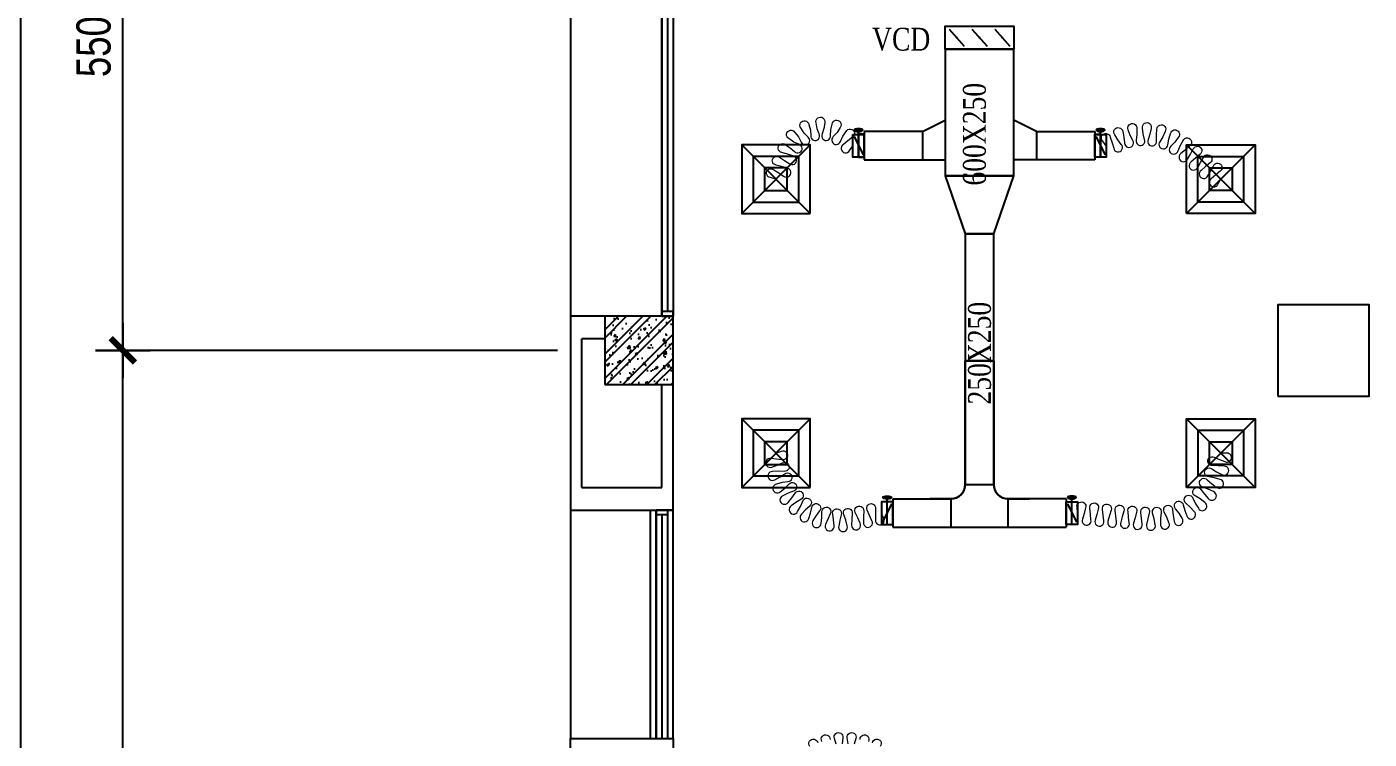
# Model space of a CAD drawing. Header units: metres. Extents: x 352651 to 1421851, y -87441 to -24441.
# Drawn here: x 540112 to 551877, y -67981 to -61741 of the extents above; entities that cross this region are included whole.
import ezdxf

# ---------------------------------------------------------------- set-up
doc = ezdxf.new("R2010")
doc.units = ezdxf.units.M
doc.header["$LTSCALE"] = 300
doc.header["$MEASUREMENT"] = 0
doc.header["$PDMODE"] = 2
doc.layers.get('0').update_dxf_attribs({"linetype": 'CONTINUOUS'})
doc.layers.get('Defpoints').update_dxf_attribs({"linetype": 'CONTINUOUS'})
for name, color, linetype in [('CUA', 8, 'CONTINUOUS'), ('CUAGIO', 2, 'CONTINUOUS'), ('DIM', 1, 'CONTINUOUS'), ('NOITHAT', 145, 'CONTINUOUS'), ('THAY', 9, 'CONTINUOUS'), ('TUONG', 7, 'CONTINUOUS'), ('vach', 6, 'CONTINUOUS')]:
    doc.layers.add(name, color=color, linetype=linetype)
doc.layers.add('noi mem', color=5, linetype='BATTING', lineweight=0)
doc.styles.add('CHUKICHTHUOC', font='vnshx.shx', dxfattribs={"width": 0.8, "height": 300, "bigfont": '@extfont2.shx'})
doc.styles.add('PHU', font='vntimeh.shx', dxfattribs={"width": 0.8})
doc.linetypes.add('BATTING', pattern='A,0.0001,-0.1,[134,ltypeshp.shx,S=0.1,R=0,X=-0.1,Y=0],-0.2,[134,ltypeshp.shx,S=0.1,R=180,X=0.1,Y=0],-0.1', length=0.4001)
doc.dimstyles.new('150', dxfattribs={"dimscale": 150, "dimtxt": 2, "dimasz": 0.1, "dimexe": 1, "dimexo": 0, "dimgap": 0.7, "dimtad": 1, "dimdec": 0, "dimzin": 0, "dimdsep": 46, "dimtxsty": 'CHUKICHTHUOC', "dimblk": 'ARR', "dimcen": 0, "dimdle": 1, "dimclrd": 3, "dimclre": 3, "dimclrt": 3, "dimadec": 0, "dimazin": 0, "dimtfac": 1, "dimtdec": 0, "dimtix": 1, "dimtmove": 2, "dimatfit": 3, "dimldrblk": 'ARR', "dimfxl": 1, "dimtolj": 1, "dimtzin": 0, "dimarcsym": 0})

# ---------------------------------------------------------------- blocks, each defined once
blk = doc.blocks.new('ARR')
at = {"color": 1}
for p, q in [((0, -16), (0, 16)), ((-16, 0), (16, 0))]:
    blk.add_line(p, q, dxfattribs=at)
at = {"color": 3, "const_width": 3.6}
blk.add_lwpolyline([(-7.07, -7.07), (7.07, 7.07)], dxfattribs=at)
blk = doc.blocks.new('*D71')
at = {"layer": 'Defpoints', "color": 0, "ltscale": 1.5, "transparency": 16777216}
for p in [(540953, -64575), (544764, -64575), (544764, -72575)]:
    blk.add_point(p, dxfattribs=at)
at = {"layer": 'DIM', "color": 3, "lineweight": -2, "ltscale": 1.5, "transparency": 16777216}
for p, q in [((544764, -64575), (540803, -64575)), ((540953, -72560), (540953, -64590)), ((544764, -72575), (540803, -72575))]:
    blk.add_line(p, q, dxfattribs=at)
at = {"layer": 'DIM', "color": 3, "lineweight": -2, "ltscale": 1.5, "transparency": 16777216, "xscale": 15, "yscale": 15, "zscale": 15}
for p, rotation in [((540953, -64575), 90), ((540953, -72575), 270)]:
    blk.add_blockref('ARR', p, dxfattribs=dict(at, rotation=rotation))
at = {"layer": 'DIM', "color": 3, "ltscale": 1.5, "transparency": 16777216, "insert": (540698, -68575), "char_height": 300, "attachment_point": 5, "rotation": 90, "style": 'CHUKICHTHUOC'}
blk.add_mtext('\\A1;8000', dxfattribs=at)
blk = doc.blocks.new('*D73')
at = {"layer": 'Defpoints', "color": 0, "ltscale": 1.5, "transparency": 16777216}
for p in [(540060, -34575), (544764, -34575), (544764, -75575)]:
    blk.add_point(p, dxfattribs=at)
at = {"layer": 'DIM', "color": 3, "lineweight": -2, "ltscale": 1.5, "transparency": 16777216}
for p, q in [((544764, -34575), (539910, -34575)), ((540060, -75560), (540060, -34590)), ((544764, -75575), (539910, -75575))]:
    blk.add_line(p, q, dxfattribs=at)
at = {"layer": 'DIM', "color": 3, "lineweight": -2, "ltscale": 1.5, "transparency": 16777216, "xscale": 15, "yscale": 15, "zscale": 15}
for p, rotation in [((540060, -34575), 90), ((540060, -75575), 270)]:
    blk.add_blockref('ARR', p, dxfattribs=dict(at, rotation=rotation))
at = {"layer": 'DIM', "color": 3, "ltscale": 1.5, "transparency": 16777216, "insert": (539623, -55382), "char_height": 300, "attachment_point": 5, "rotation": 90, "style": 'CHUKICHTHUOC'}
blk.add_mtext('\\A1;41000', dxfattribs=at)
blk = doc.blocks.new('*D88')
at = {"layer": 'Defpoints', "color": 0, "ltscale": 1.5, "transparency": 16777216}
for p in [(540953, -59075), (544764, -59075), (544764, -64575)]:
    blk.add_point(p, dxfattribs=at)
at = {"layer": 'DIM', "color": 3, "lineweight": -2, "ltscale": 1.5, "transparency": 16777216}
for p, q in [((544764, -59075), (540803, -59075)), ((540953, -64560), (540953, -59090)), ((544764, -64575), (540803, -64575))]:
    blk.add_line(p, q, dxfattribs=at)
at = {"layer": 'DIM', "color": 3, "lineweight": -2, "ltscale": 1.5, "transparency": 16777216, "xscale": 15, "yscale": 15, "zscale": 15}
for p, rotation in [((540953, -59075), 90), ((540953, -64575), 270)]:
    blk.add_blockref('ARR', p, dxfattribs=dict(at, rotation=rotation))
at = {"layer": 'DIM', "color": 3, "ltscale": 1.5, "transparency": 16777216, "insert": (540698, -61825), "char_height": 300, "attachment_point": 5, "rotation": 90, "style": 'CHUKICHTHUOC'}
blk.add_mtext('\\A1;5500', dxfattribs=at)
blk = doc.blocks.new('cot1')
at = {"layer": 'vach'}
blk.add_lwpolyline([(-400, -400), (400, -400), (400, 400), (-400, 400)], close=True, dxfattribs=at)
blk = doc.blocks.new('SAD')
at = {"layer": 'CUAGIO', "color": 8}
for p, q in [((-300, -300), (300, 300)), ((300, -300), (-300, 300))]:
    blk.add_line(p, q, dxfattribs=at)
at = {"layer": 'CUAGIO'}
blk.add_lwpolyline([(300, -300), (300, 300), (-300, 300), (-300, -300)], close=True, dxfattribs=at)
at = {"layer": 'CUAGIO', "color": 8}
for points in [[(200, -200), (200, 200), (-200, 200), (-200, -200)], [(100, -100), (100, 100), (-100, 100), (-100, -100)]]:
    blk.add_lwpolyline(points, close=True, dxfattribs=at)
blk = doc.blocks.new('1-van gio D200')
at = {"layer": 'CUAGIO'}
h = blk.add_hatch(dxfattribs=at)
h.set_pattern_fill('ANSI31', color=256, scale=100, style=0)
edge = h.paths.add_edge_path()
edge.add_ellipse((486127, -58494), major_axis=(-38.1, 0), ratio=0.310482, start_angle=0, end_angle=360, ccw=False)
for p, q in [((486167, -58437), (486087, -58277)), ((486127, -58257), (486127, -58494))]:
    blk.add_line(p, q, dxfattribs=at)
at = {"layer": 'CUAGIO', "const_width": 3}
for points in [[(486127, -58457), (486177, -58457), (486177, -58257), (486077, -58257), (486077, -58457), (486127, -58457)], [(486167, -58437), (486087, -58277)], [(486127, -58257), (486127, -58494)]]:
    blk.add_lwpolyline(points, dxfattribs=at)
at = {"layer": 'CUAGIO'}
blk.add_lwpolyline([(486177, -58457), (486077, -58457), (486077, -58257), (486177, -58257)], close=True, dxfattribs=at)
at = {"layer": 'CUAGIO', "const_width": 5.35}
blk.add_lwpolyline([(486131, -58357, -1), (486123, -58357, -1)], format="xyb", close=True, dxfattribs=at)
at = {"layer": 'CUAGIO', "extrusion": (0, 0, -1)}
blk.add_ellipse((486127, -58494), major_axis=(-38.1, 0), ratio=0.310482, start_param=-1.570796, end_param=4.712389, dxfattribs=at)

msp = doc.modelspace()

# ---------------------------------------------------------------- hatches: boundary and pattern name
at = {"layer": 'NOITHAT', "linetype": 'Continuous'}
h = msp.add_hatch(dxfattribs=at)
h.set_pattern_fill('ANSI32,_O', color=256, scale=400)
h.set_pattern_definition([(45, (175579.86, -377566.49), (-106.066017, 106.066017), []), (45, (175650.57, -377566.49), (-106.066017, 106.066017), [])])
h.paths.add_polyline_path([(545477.2, -64675.5), (545477.2, -64275.5), (545177.2, -64275.5), (545177.2, -64675.5)])
h.paths.add_polyline_path([(545777.2, -64675.5), (545777.2, -64275.5), (545477.2, -64275.5), (545477.2, -64675.5)])
h.paths.add_polyline_path([(545477.2, -64675.5), (545477.2, -64875.5), (545777.2, -64875.5), (545777.2, -64675.5)])
h.paths.add_polyline_path([(545477.2, -64875.5), (545477.2, -64675.5), (545177.2, -64675.5), (545177.2, -64875.5)])
h = msp.add_hatch(dxfattribs=at)
h.set_pattern_fill('AR-CONC,_O', color=256, scale=30)
h.set_pattern_definition([(50, (175579.86, -377566.49), (215.178055, -18.82564), [22.5, -247.5]), (355, (175579.86, -377566.49), (-41.6254, 225.65764), [18, -198]), (100.4514, (175597.79, -377568.05), (173.552815, 206.83186), [19.12206, -210.34263]), (46.1842, (175579.86, -377506.49), (320.17231, -49.6557), [33.75, -371.25]), (96.6356, (175606.54, -377510.62), (280.39881, 292.23536), [28.68309, -315.5139]), (351.1842, (175579.86, -377506.5), (280.39858, 292.23558), [27, -297]), (21, (175609.86, -377521.49), (179.072116, -120.78567), [22.5, -247.5]), (326, (175609.86, -377521.49), (72.9946, 217.54501), [18, -198]), (71.4514, (175624.78, -377531.55), (252.06679, 96.75915), [19.12206, -210.34263]), (37.5, (175579.86, -377566.486), (3.647957, 99.868156), [0, -195.6, 0, -201, 0, -198.75]), (7.5, (175579.86, -377566.49), (78.920861, 118.323514), [0, -114.6, 0, -191.1, 0, -75.75]), (327.5, (175512.96, -377566.486), (160.146731, -6.766462), [0, -75, 0, -234, 0, -310.5]), (317.5, (175482.96, -377566.49), (174.95585, 30.031495), [0, -97.5, 0, -155.4, 0, -220.5])])
h.paths.add_polyline_path([(545477.2, -64675.5), (545477.2, -64275.5), (545177.2, -64275.5), (545177.2, -64675.5)])
h.paths.add_polyline_path([(545777.2, -64675.5), (545777.2, -64275.5), (545477.2, -64275.5), (545477.2, -64675.5)])
h.paths.add_polyline_path([(545477.2, -64675.5), (545477.2, -64875.5), (545777.2, -64875.5), (545777.2, -64675.5)])
h.paths.add_polyline_path([(545477.2, -64875.5), (545477.2, -64675.5), (545177.2, -64675.5), (545177.2, -64875.5)])

# ---------------------------------------------------------------- linework, layer by layer
at = {"layer": 'CUA', "linetype": 'Continuous'}
for p, q in [((545677.2, -64275.5), (545677.2, -60275.5)), ((545677.2, -60275.5), (545677.2, -64275.5)), ((545727.2, -60315.5), (545727.2, -64235.5)), ((545777.2, -60275.5), (545777.2, -64275.5)), ((545627.2, -67975.5), (545627.2, -65975.5)), ((545627.2, -65975.5), (545627.2, -67975.5)), ((545727.2, -65975.5), (545727.2, -67975.5)), ((545677.2, -66015.5), (545677.2, -67975.5))]:
    msp.add_line(p, q, dxfattribs=at)
for points in [[(545777.2, -64275.5), (545777.2, -64235.5), (545677.2, -64235.5), (545677.2, -64275.5)], [(545727.2, -65975.5), (545727.2, -66015.5), (545627.2, -66015.5), (545627.2, -65975.5)]]:
    msp.add_lwpolyline(points, close=True, dxfattribs=at)
at = {"layer": 'CUAGIO'}
for p, q in [((548195, -61761.2), (548328.8, -61909.8)), ((548395, -61761.2), (548528.8, -61909.8)), ((548595, -61761.2), (548728.8, -61909.8)), ((548161.9, -61935.5), (548761.9, -61935.5)), ((547961.9, -62657.4), (548161.9, -62557.4)), ((548961.9, -62657.4), (548761.9, -62557.4)), ((547961.9, -62657.4), (547451.9, -62657.4)), ((547451.9, -62657.4), (547451.9, -62907.4)), ((547961.9, -62657.4), (547961.9, -62907.4)), ((548961.9, -62657.4), (549471.9, -62657.4)), ((548961.9, -62657.4), (548961.9, -62907.4)), ((549471.9, -62657.4), (549471.9, -62907.4)), ((547451.9, -62907.4), (548161.9, -62907.4)), ((549471.9, -62907.4), (548761.9, -62907.4)), ((548336.9, -65750.5), (548586.9, -65750.5)), ((547701.9, -65875.5), (547701.9, -66125.5)), ((548211.9, -65875.5), (548211.9, -66125.5)), ((548711.9, -66125.5), (548711.9, -65875.5)), ((549221.9, -65875.5), (549221.9, -66125.5))]:
    msp.add_line(p, q, dxfattribs=at)
at = {"layer": 'CUAGIO', "color": 2}
msp.add_line((548761.9, -61935.5), (548161.9, -61935.5), dxfattribs=at)
at = {"layer": 'CUAGIO', "ltscale": 1.5}
msp.add_line((547701.9, -66125.5), (549221.9, -66125.5), dxfattribs=at)
at = {"layer": 'CUAGIO'}
for points in [[(548761.9, -61935.5), (548161.9, -61935.5), (548161.9, -61735.5), (548761.9, -61735.5)], [(547451.9, -62682.4), (547401.9, -62682.4), (547401.9, -62882.4), (547451.9, -62882.4)], [(549471.9, -62682.4), (549521.9, -62682.4), (549521.9, -62882.4), (549471.9, -62882.4)], [(548761.9, -63045.5), (548161.9, -63045.5), (548336.9, -63555.5), (548586.9, -63555.5)], [(548336.9, -63555.5), (548336.9, -64665.5), (548586.9, -64665.5), (548586.9, -63555.5)]]:
    msp.add_lwpolyline(points, close=True, dxfattribs=at)
at = {"layer": 'CUAGIO', "const_width": 10}
for points in [[(548266.9, -61835.5, 1), (548256.9, -61835.5, 1)], [(548466.9, -61835.5, 1), (548456.9, -61835.5, 1)], [(548666.9, -61835.5, 1), (548656.9, -61835.5, 1)]]:
    msp.add_lwpolyline(points, format="xyb", close=True, dxfattribs=at)
at = {"layer": 'CUAGIO', "color": 2}
msp.add_lwpolyline([(548161.9, -63045.5), (548761.9, -63045.5), (548761.9, -61935.5), (548161.9, -61935.5)], close=True, dxfattribs=at)
at = {"layer": 'CUAGIO'}
for points in [[(547701.9, -65875.5), (548211.9, -65875.5, 0.4142136), (548336.9, -65750.5), (548336.9, -64665.5), (548586.9, -64665.5), (548586.9, -65750.5, 0.4142136), (548711.9, -65875.5), (548896.9, -65875.5)], [(549221.9, -65875.5), (548711.9, -65875.5, -0.4142136), (548586.9, -65750.5), (548586.9, -64665.5), (548336.9, -64665.5), (548336.9, -65750.5, -0.4142136), (548211.9, -65875.5), (548026.9, -65875.5)]]:
    msp.add_lwpolyline(points, format="xyb", dxfattribs=at)
at = {"layer": 'noi mem', "linetype": 'ByBlock', "ltscale": 1.5}
for points in [[(546677.2, -63075.5), (546628.7, -63061.4, -1.3333333), (546659.9, -62993.2), (546702.3, -63020.6), (546744.7, -63048.1, 1.3333333), (546775.9, -62979.9), (546727.4, -62965.8), (546678.9, -62951.7, -1.3333333), (546710, -62883.5), (546752.5, -62910.9), (546794.9, -62938.4, 1.3333333), (546826.1, -62870.2), (546777.5, -62856.1), (546729, -62841.9, -1.3333333), (546760.3, -62773.7), (546802.7, -62801.3), (546840.1, -62833, 1.3333333), (546879.4, -62769.1), (546834.3, -62750), (546791.6, -62720.2, -1.3333333), (546842.9, -62665.4), (546875.4, -62706), (546897.5, -62749.9, 1.3333333), (546958.6, -62706.4), (546924.5, -62671.2), (546896.9, -62627.1, -1.3333333), (546965.5, -62596.7), (546979.6, -62646.8), (546982.7, -62695.8, 1.3333333), (547056, -62679.7), (547038.4, -62633.9), (547030.2, -62582.5, -1.3333333), (547105.2, -62581.4), (547098.6, -62633), (547082.4, -62679.3, 1.3333333), (547156.1, -62693.1), (547157.8, -62644.1), (547170.3, -62593.6, -1.3333333), (547239.8, -62621.9), (547213.5, -62666.8), (547180.5, -62703.1, 1.3333333), (547243, -62744.6), (547263.7, -62700.1), (547292.4, -62658.1, -1.3333333), (547347.5, -62708.9), (547308, -62741), (547268.4, -62772.3, 1.3333333), (547322.9, -62823.8), (547351.9, -62782.4)], [(549571.9, -62782.4), (549541.6, -62741.7, -1.3333333), (549608.5, -62707.8), (549623.3, -62756.4), (549637.9, -62804.9, 1.3333333), (549704.9, -62771.3), (549674.8, -62730.6), (549647.6, -62686.9, -1.3333333), (549717.1, -62658.6), (549728.1, -62708.9), (549733.3, -62758.6, 1.3333333), (549805.4, -62737.9), (549783.5, -62693), (549766.2, -62644.5, -1.3333333), (549840, -62631.6), (549840.2, -62683.1), (549834.7, -62732.8, 1.3333333), (549909.5, -62727.9), (549897.6, -62679.4), (549891, -62628.3, -1.3333333), (549965.9, -62631.4), (549955.1, -62681.7), (549939.3, -62729.1, 1.3333333), (550013.4, -62740.2), (550012.1, -62690.2), (550016.5, -62638.9, -1.3333333), (550089, -62657.8), (550067.8, -62704.8), (550042.2, -62747.7, 1.3333333), (550112.4, -62774.3), (550121.6, -62725.1), (550136.8, -62675.9, -1.3333333), (550203.7, -62709.8), (550173, -62751.2), (550138.9, -62787.7, 1.3333333), (550201.8, -62828.5), (550221.3, -62782.5), (550246, -62737.6, -1.3333333), (550304.6, -62784.4), (550266.3, -62818.4), (550227.7, -62851.4, 1.3333333), (550285.5, -62899.2), (550310.7, -62855.1), (550335.9, -62811.1, -1.3333333), (550393.6, -62858.9), (550355, -62891.9), (550316.5, -62924.8, 1.3333333), (550374.2, -62972.7), (550399.4, -62928.6), (550424.6, -62884.5, -1.3333333), (550482.4, -62932.4), (550443.8, -62965.3), (550405.2, -62998.3, 1.3333333), (550463, -63046.1), (550488.2, -63002), (550513.3, -62958, -1.3333333), (550571.1, -63005.8), (550532.5, -63038.8), (550493.9, -63071.7, 1.3333333), (550551.7, -63119.6), (550576.9, -63075.5)], [(546677.2, -65475.5), (546725.6, -65458.7, -1.3333333), (546734.4, -65533.2), (546683.5, -65528.2), (546632.5, -65523.2, 1.3333333), (546641.4, -65597.7), (546689.7, -65580.9), (546736.4, -65561.4, -1.3333333), (546749.6, -65635.3), (546699.1, -65633.1), (546647.3, -65636.2, 1.3333333), (546667.5, -65708.4), (546713.3, -65684.2), (546755.5, -65656.2, -1.3333333), (546782.5, -65726.2), (546732.5, -65733.7), (546682.3, -65746.6, 1.3333333), (546715.8, -65813.6), (546756.2, -65781.2), (546792.2, -65745.6, -1.3333333), (546832, -65809.2), (546784.4, -65826.1), (546737.6, -65848.3, 1.3333333), (546783.3, -65907.7), (546816.7, -65868.2), (546845.3, -65826.4, -1.3333333), (546896.5, -65881.2), (546853, -65906.9), (546811.2, -65937.6, 1.3333333), (546867.4, -65987.3), (546892.7, -65942), (546912.8, -65895.6, -1.3333333), (546973.5, -65939.7), (546935.7, -65973.2), (546900.5, -66011.3, 1.3333333), (546965.2, -66049.3), (546981.4, -66000.1), (546992.3, -65950.7, -1.3333333), (547060.3, -65982.4), (547029.5, -66022.5), (547002.3, -66066.6, 1.3333333), (547073, -66091.6), (547079.5, -66040.2), (547080.8, -65989.6, -1.3333333), (547153.6, -66007.8), (547131, -66053), (547112.6, -66101.5, 1.3333333), (547186.8, -66112.6), (547183.5, -66060.9), (547175.1, -66011, -1.3333333), (547250, -66015), (547236.4, -66063.7), (547227.7, -66114.7, 1.3333333), (547302.6, -66111.5), (547289.4, -66061.4), (547271.7, -66014, -1.3333333), (547346, -66003.6), (547342, -66054), (547341.3, -66105.3, 1.3333333), (547414.8, -66090.2), (547394, -66043.4), (547373.1, -65996.6, -1.3333333), (547446.6, -65981.5), (547446, -66032.7), (547445.3, -66083.9, 1.3333333), (547518.8, -66068.7), (547497.9, -66021.9), (547477.1, -65975.2, -1.3333333), (547550.5, -65960), (547549.9, -66011.2), (547549.3, -66062.4, 1.3333333), (547622.7, -66047.2), (547601.9, -66000.5)], [(549321.9, -66000.5), (549316.5, -65949.9, -1.3333333), (549391.3, -65956), (549377.8, -66005), (549364.3, -66054.1, 1.3333333), (549439.1, -66060.2), (549433.7, -66009.6), (549428.4, -65959, -1.3333333), (549503.1, -65965.1), (549489.6, -66014.2), (549476.2, -66063.2, 1.3333333), (549550.9, -66069.3), (549545.6, -66018.7), (549540.2, -65968.1, -1.3333333), (549614.9, -65974.2), (549601.5, -66023.3), (549588, -66072.3, 1.3333333), (549662.7, -66078.4), (549657.4, -66027.8), (549652, -65977.2, -1.3333333), (549726.8, -65983.3), (549713.3, -66032.4), (549699.8, -66081.4, 1.3333333), (549774.6, -66087.5), (549769.2, -66036.9), (549763.8, -65986.3, -1.3333333), (549838.6, -65992.4), (549825.1, -66041.5), (549811.6, -66090.5, 1.3333333), (549886.4, -66096.6), (549881, -66046), (549875.6, -65995.5, -1.3333333), (549950.3, -66001.4), (549937, -66050.4), (549926.8, -66101, 1.3333333), (550001.8, -66102), (549993, -66051.2), (549979.6, -66002.8, -1.3333333), (550054.4, -65996.8), (550048.9, -66046.7), (550048.4, -66098.2, 1.3333333), (550122.3, -66085.2), (550104.2, -66037), (550081.9, -65991.9, -1.3333333), (550154.3, -65972), (550158.2, -66022.1), (550167.4, -66072.8, 1.3333333), (550237.5, -66046.2), (550210.7, -66002.2), (550180.4, -65962.1, -1.3333333), (550247.7, -65929), (550261, -65977.4), (550279.4, -66025.6, 1.3333333), (550343.3, -65986.3), (550308.8, -65948.1), (550271.5, -65914.3, -1.3333333), (550331.5, -65869.2), (550353.6, -65914.4), (550380.7, -65958.2, 1.3333333), (550436.1, -65907.6), (550395, -65876.6), (550352.1, -65850.4, -1.3333333), (550402.6, -65794.9), (550432.7, -65835.1), (550467.6, -65873, 1.3333333), (550512.6, -65813), (550466.4, -65790.2), (550419.3, -65772.5, -1.3333333), (550458.5, -65708.5), (550495.6, -65742.4), (550537, -65773.1, 1.3333333), (550570, -65705.8), (550520.3, -65692), (550470.8, -65683.4, -1.3333333), (550497.3, -65613.3), (550540.1, -65639.5), (550586.5, -65662, 1.3333333), (550606.3, -65589.7), (550554.9, -65585.4), (550504.1, -65584.7, -1.3333333), (550519.1, -65511.2), (550566.1, -65530.5), (550613.3, -65549.7, 1.3333333), (550628.1, -65476.1), (550577.2, -65475.5)], [(546975.7, -68045.4, -1.3333333), (547044.2, -68014.7)], [(547080, -68002.1, -1.3333333), (547152.6, -67983.3)], [(547205.7, -68026.3), (547190, -67976.9, -1.3333333), (547264.7, -67970.5), (547257.7, -68021.8)], [(547309.9, -68021.7), (547302.7, -67970.4, -1.3333333), (547377.4, -67976.5), (547362, -68026)], [(547414.9, -67982.8, -1.3333333), (547487.6, -68001.3)], [(547523.4, -68013.7, -1.3333333), (547592, -68044.1)]]:
    msp.add_lwpolyline(points, format="xyb", dxfattribs=at)
at = {"layer": 'THAY', "linetype": 'Continuous'}
for p, q in [((544877.2, -60275.5), (544877.2, -64275.5)), ((544877.2, -65975.5), (544877.2, -67975.5)), ((545577.2, -67975.5), (545577.2, -65975.5))]:
    msp.add_line(p, q, dxfattribs=at)
msp.add_lwpolyline([(545777.2, -67975.5), (545777.2, -65975.5), (545627.2, -65975.5), (545627.2, -67975.5)], close=True, dxfattribs=at)
at = {"layer": 'TUONG'}
for p, q in [((544877.2, -64275.5), (544877.2, -65975.5)), ((545177.2, -64275.5), (544877.2, -64275.5)), ((544977.2, -65775.5), (544977.2, -64475.5)), ((545177.2, -64475.5), (544977.2, -64475.5)), ((545677.2, -65775.5), (545677.2, -64875.5)), ((545777.2, -65975.5), (545777.2, -64875.5)), ((544977.2, -65775.5), (545677.2, -65775.5)), ((544877.2, -65975.5), (545777.2, -65975.5)), ((544877.2, -67975.5), (545777.2, -67975.5)), ((544877.2, -69275.5), (544877.2, -67975.5)), ((545777.2, -67975.5), (545777.2, -69275.5))]:
    msp.add_line(p, q, dxfattribs=at)
at = {"layer": 'vach'}
msp.add_lwpolyline([(545177.2, -64875.5), (545777.2, -64875.5), (545777.2, -64275.5), (545177.2, -64275.5)], close=True, dxfattribs=at)

# ---------------------------------------------------------------- block references
at = {"layer": 'CUAGIO', "rotation": 180}
for p in [(1033528.9, -121139.8), (1035648.9, -121139.8), (1035398.9, -124357.9)]:
    msp.add_blockref('1-van gio D200', p, dxfattribs=at)
at = {"layer": 'CUAGIO'}
for p in [(546677.2, -63075.5), (546677.2, -65475.5)]:
    msp.add_blockref('SAD', p, dxfattribs=at)
at = {"layer": 'CUAGIO', "xscale": -1}
for p in [(550576.9, -63075.5), (550577.2, -65475.5)]:
    msp.add_blockref('SAD', p, dxfattribs=at)
at = {"layer": 'CUAGIO', "xscale": -1, "rotation": 180}
msp.add_blockref('1-van gio D200', (61524.9, -124357.9), dxfattribs=at)
at = {"layer": 'vach'}
msp.add_blockref('cot1', (551477.2, -64575.5), dxfattribs=at)

# ---------------------------------------------------------------- texts
at = {"layer": 'CUAGIO', "color": 2, "insert": (547520.3, -61953.8), "char_height": 200, "width": 439.881, "attachment_point": 7, "style": 'PHU'}
msp.add_mtext('VCD', dxfattribs=at)
at = {"layer": 'CUAGIO', "color": 2, "char_height": 200, "attachment_point": 3, "rotation": 90, "style": 'PHU'}
for s, insert, width in [('600x250', (548317.2, -62232.1), 1155.253), ('250x250', (548361.6, -64149.9), 788.836)]:
    msp.add_mtext(s, dxfattribs=dict(at, insert=insert, width=width))

# ---------------------------------------------------------------- dimensions: what is measured, and where the dimension line sits
at = {"layer": 'DIM'}
dim = msp.add_linear_dim(base=(540060, -34575.5), p1=(544764.1, -75575.5), p2=(544764.1, -34575.5), angle=90, dimstyle='150', dxfattribs=at)
dim.commit()
dim.dimension.update_dxf_attribs({"geometry": '*D73', "text_midpoint": (539622.5, -55381.6), "dimtype": 160})
for base, p1, p2, picture, middle in [((540952.9, -59075.5), (544764.1, -64575.5), (544764.1, -59075.5), '*D88', (540697.9, -61825.5)), ((540952.9, -64575.5), (544764.1, -72575.5), (544764.1, -64575.5), '*D71', (540697.9, -68575.5))]:
    dim = msp.add_linear_dim(base=base, p1=p1, p2=p2, angle=90, dimstyle='150', dxfattribs=at)
    dim.commit()
    dim.dimension.update_dxf_attribs({"geometry": picture, "text_midpoint": middle})

doc.saveas('drawing.dxf')
